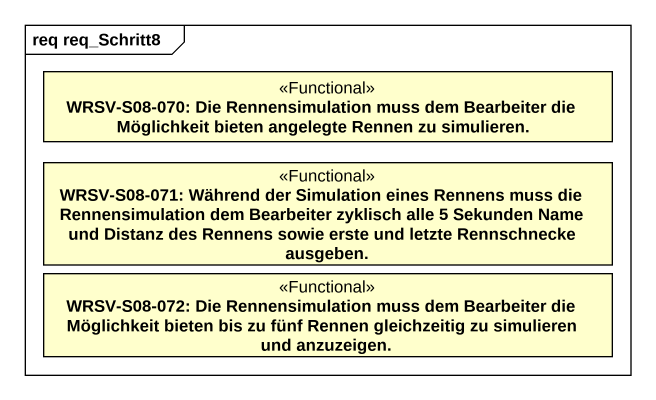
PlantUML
@startuml
mainframe req req_Schritt8
hide circle
hide empty members
class "WRSV-S08-070: Die Rennensimulation muss dem Bearbeiter die Möglichkeit bieten angelegte Rennen zu simulieren." as WRSV_S08_070_Die <<Functional>>
class "WRSV-S08-071: Während der Simulation eines Rennens muss die Rennensimulation dem Bearbeiter zyklisch alle 5 Sekunden Name und Distanz des Rennens sowie erste und letzte Rennschnecke ausgeben." as WRSV_S08_071_Während_der <<Functional>>
class "WRSV-S08-072: Die Rennensimulation muss dem Bearbeiter die Möglichkeit bieten bis zu fünf Rennen gleichzeitig zu simulieren und anzuzeigen." as WRSV_S08_072_Die <<Functional>>
@enduml
